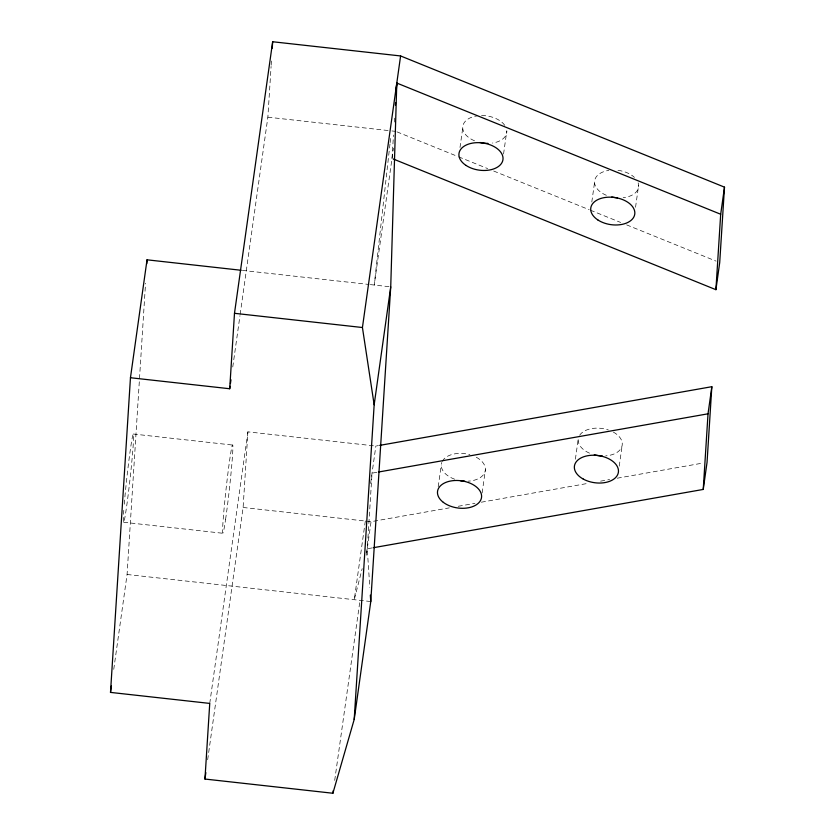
<?xml version="1.0" encoding="UTF-8"?>
<svg xmlns="http://www.w3.org/2000/svg" width="835" height="835" viewBox="0 0 835 835"><rect width="100%" height="100%" fill="white"/><g stroke="black" fill="none" stroke-linecap="round" stroke-linejoin="round"><path stroke-width="0.63" stroke-dasharray="4.17 3.13" d="M113.748 669.336L127.077 574.49L145.551 283.222M207.665 759.746L243.11 507.482L247.911 431.852L375.854 446.057L378.422 445.598M240.156 314.409L267.868 117.182L271.093 66.466M271.166 65.161L271.5 59.963M392.012 158.483L393.494 135.072M394.318 122.067L394.569 118.163M389.987 143.902L374.226 285.038L393.462 148.16M390.133 142.608L390.863 136.136M232.767 366.962L239.969 315.693M209.742 703.414L247.911 431.852M365.333 520.936L354.259 599.707L362.181 568.656M370.594 483.486L375.854 446.057M334.699 780.381L360.021 600.25M366.346 555.223L371.053 521.687L449.282 507.868M460.002 147.482L462.726 128.12M438.208 486.774L441.287 464.844M503.557 154.026L506.824 130.803A22.201 13.704 8 0 1 492.441 143.056M482.129 492.963L485.396 469.74M591.806 201.987L594.53 182.635M575.388 459.219L578.29 438.573A22.201 13.704 8 0 0 592.109 454.156M635.55 207.247L638.639 185.307M619.236 466.149L622.138 445.504M366.304 552.509L367.254 548.783L372.045 473.153L378.453 472.025M458.258 506.281L474.927 503.338M481.346 502.2L589.061 483.173M600.605 481.137L609.581 479.551M617.274 478.194L703.195 463.007M372.379 547.875L367.254 548.783L369.821 587.381M267.868 117.182L390.644 130.813M391.939 130.959L395.811 131.387M242.411 270.404L369.049 284.464M370.343 284.61L390.728 286.864M133.318 434.023L232.558 445.045M243.11 507.482L371.053 521.687M123.653 522.251L222.893 533.273M127.077 574.49L370.771 601.534M397.022 131.878L457.455 156.354M458.665 156.844L487.671 168.587M493.704 171.039L589.186 209.71M590.397 210.201L620.614 222.444M626.657 224.886L716.086 261.115M638.138 182.875A22.201 13.704 8 0 1 623.171 197.697M606.346 195.296A22.201 13.704 8 0 1 594.562 181.185A22.201 13.704 8 0 1 608.913 170.382M617.984 170.34A22.201 13.704 8 0 1 634.423 177.396M474.53 140.791A22.201 13.704 8 0 1 462.747 126.68A22.201 13.704 8 0 1 477.098 115.877M481.565 115.554A22.201 13.704 8 0 1 504.799 125.396M613.36 432.102A22.201 13.704 8 0 1 621.877 446.558A22.201 13.704 8 0 1 605.719 455.868M579.688 435.202A22.201 13.704 8 0 1 608.318 429.921M476.315 457.256A22.201 13.704 8 0 1 484.958 471.932A22.201 13.704 8 0 1 468.216 481.158M454.637 479.196A22.201 13.704 8 0 1 441.778 462.496M442.268 461.379A22.201 13.704 8 0 1 469.896 454.689M124.258 504.183A44.412 1.649 -83.7 0 1 133.026 434.638A44.412 1.649 -83.7 0 1 128.663 490.813A44.412 1.649 -83.7 0 1 123.778 510.362M225.596 519.318A44.412 1.649 -83.7 0 0 232.871 446.172A44.412 1.649 -83.7 0 0 224.719 501.981A44.412 1.649 -83.7 0 0 225.596 519.318"/><path stroke-width="1.25" d="M241.117 270.269L147.033 259.821L130.458 377.733L110.502 692.403L209.742 703.414L204.951 779.045L332.894 793.25L354.197 719.457L370.771 601.534L390.728 286.864L396.792 83.051L720.688 214.251L715.908 289.682L393.212 158.974M146.783 263.724L147.033 259.821M130.458 377.733L229.709 388.745L234.489 313.313L272.659 41.75L400.602 55.955L724.498 187.155L719.707 262.587L715.908 289.682M272.241 48.253L272.659 41.75M354.197 719.457L374.163 404.787L390.728 286.864M395.393 105.158L395.55 102.559M396.218 92.153L396.792 83.051L396.218 88.228M373.662 547.656L703.237 489.435L708.028 413.805L711.837 386.699L379.706 445.379M711.837 386.699L707.047 462.329L703.237 489.435M110.502 692.403L111.399 685.994M229.709 388.745L230.063 386.188M230.429 383.62L230.961 379.779M204.951 779.045L205.848 772.615M374.163 404.787L362.432 327.518L400.602 55.955M332.894 793.25L333.248 790.672M720.688 214.251L724.498 187.155M378.453 472.025L708.028 413.805M234.489 313.313L362.432 327.518M370.343 595.104L370.771 601.534M617.493 197.822A22.201 13.704 8 0 1 611.752 196.997M487.974 143.38A22.201 13.704 8 0 1 479.937 142.493M602.317 455.941A22.201 13.704 8 0 1 594.29 454.804M464.782 481.169A22.201 13.704 8 0 1 460.179 480.657M443.322 502.346A22.201 13.704 8 0 0 480.616 500.301A22.201 13.704 8 0 0 454.668 480.522A22.201 13.704 8 0 0 443.322 502.346M583.258 479.071A22.201 13.704 8 0 0 618.328 472.61A22.201 13.704 8 0 0 587.621 455.733A22.201 13.704 8 0 0 583.258 479.071M466.014 165.413A22.201 13.704 8 0 0 502.503 161.437A22.201 13.704 8 0 0 474.384 142.837A22.201 13.704 8 0 0 466.014 165.413M597.818 219.918A22.201 13.704 8 0 0 634.308 215.952A22.201 13.704 8 0 0 606.189 197.342A22.201 13.704 8 0 0 597.818 219.918"/></g></svg>
